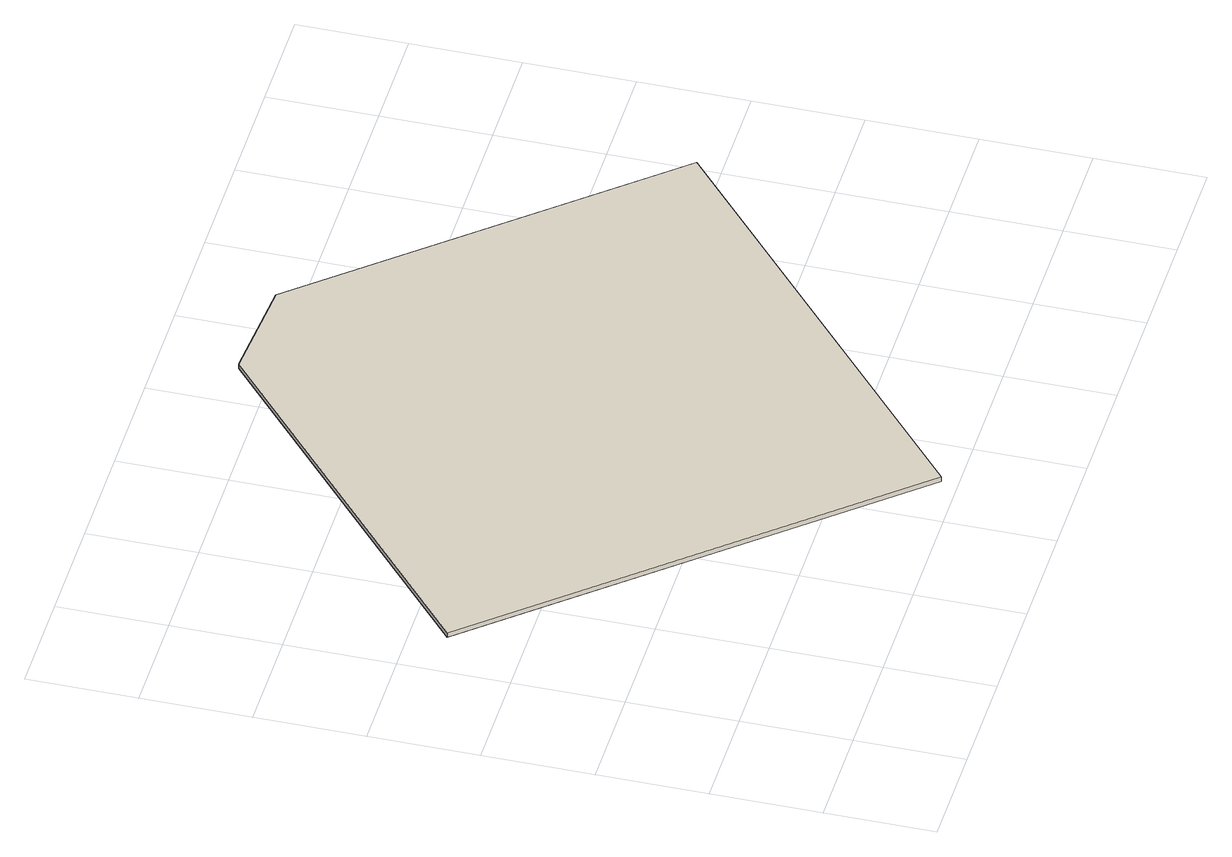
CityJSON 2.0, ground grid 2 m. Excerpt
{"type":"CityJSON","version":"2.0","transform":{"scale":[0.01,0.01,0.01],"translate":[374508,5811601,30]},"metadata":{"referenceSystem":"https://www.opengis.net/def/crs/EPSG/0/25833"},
"CityObjects":{
"building1":{"type":"Building","attributes":{"name":"Rettungsstation","Gemeindeschluessel":"11000006","BezugspunktDach":"2200","function":"31001_3070","measuredHeight":0.1,"storeysAboveGround":1},"address":[{"country":"Germany","locality":"Berlin","thoroughfareNumber":"8172","thoroughfareName":"Tiefhornweg"}],"geometry":[{"type":"Solid","lod":"1","boundaries":[[[[0,1,2,3,4]],[[5,6,7,8,9]],[[5,9,4,3]],[[6,5,3,2]],[[7,6,2,1]],[[8,7,1,0]],[[9,8,0,4]]]]}]}
},
"vertices":[
[705,31,38],[1408,645,38],[886,1245,38],[692,1259,38],[91,736,38],[692,1259,28],[886,1245,28],[1408,645,28],[705,31,28],[91,736,28]
]}
